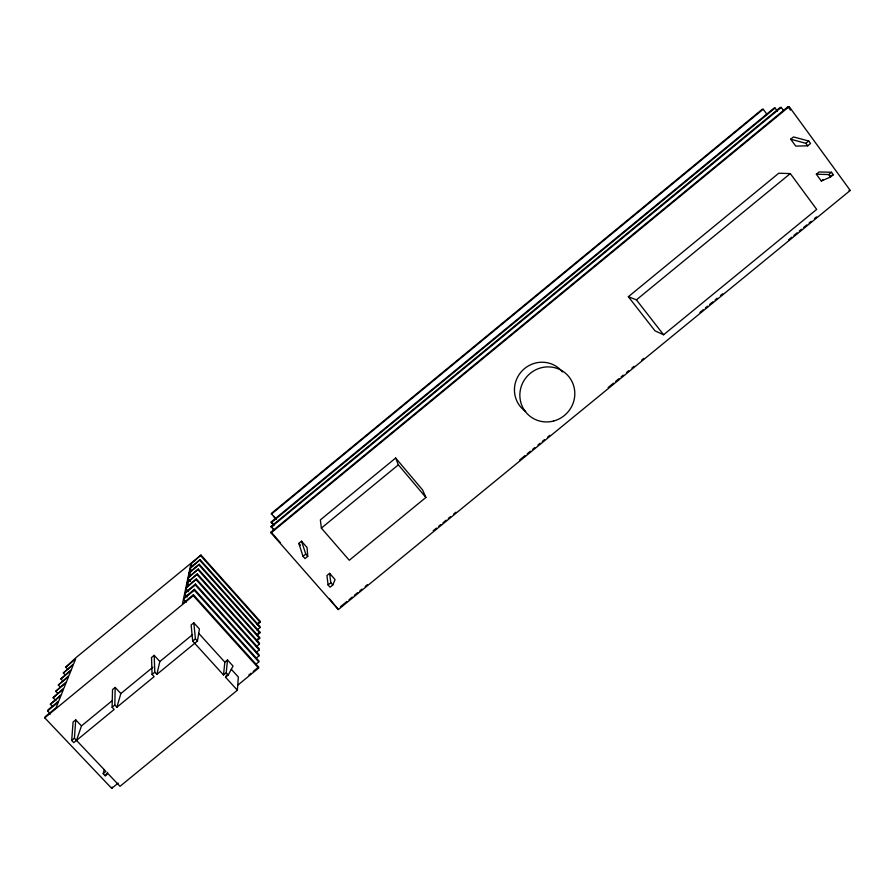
<?xml version="1.0" encoding="UTF-8"?>
<svg xmlns="http://www.w3.org/2000/svg" width="895" height="895" viewBox="0 0 895 895"><rect width="100%" height="100%" fill="white"/><g stroke="black" fill="none" stroke-linecap="round" stroke-linejoin="round"><path stroke-width="1.34" d="M271.051 532.894L271.062 532.066L788.014 106.729L789.177 106.617L850.25 190.434L338.332 609.562L271.051 532.894L789.177 106.617M273.814 530.254L271.14 526.383L780.116 107.523L781.245 107.411L783.684 110.756M273.848 525.779L271.207 521.953L773.985 108.15L775.07 108.038L777.486 111.338M275.638 519.134L271.33 513.439L762.16 109.335L763.2 109.235L767.149 114.605M154.186 655.364L154.801 672.19L156.86 674.405L159.847 661.528L154.186 655.364L151.523 657.545L152.083 674.427L154.13 676.654L116.887 707.229L114.828 705.025L115.175 687.427L112.524 689.609L112.11 707.263L114.168 709.466L73.782 742.637L71.701 740.445L73.088 722.008L75.739 719.837L81.479 725.912L76.489 740.411M238.059 684.932L258.565 668.129L258.61 667.021L193.421 594.705L182.49 603.7L183.453 599.169L194.271 590.275L194.45 589.324L258.823 660.823L258.789 661.908L255.578 664.537M255.836 658.44L259.002 655.845L259.035 654.782L195.446 584.077L184.784 592.859L185.69 588.541L196.43 578.953L259.248 648.886L259.214 649.915L256.082 652.489M256.317 646.671L259.416 644.131L259.449 643.125L197.381 573.941L186.965 582.522L188.823 584.58M256.552 640.988L259.617 638.482L259.651 637.486L198.31 569.063L188.017 577.532L188.867 573.516L199.216 564.286L259.841 631.993L259.807 632.955L257.794 634.611M257.01 630.013L259.998 627.563L260.031 626.623L200.111 559.621L190.053 567.911L190.859 564.074L200.972 555.068L260.221 621.365L260.188 622.282L257.223 624.71M71.701 740.445L74.419 738.218L75.739 719.837M104.256 769.812L103.182 773.627L105.23 775.786L107.926 773.582L120.008 786.325L237.365 690.224L238.338 677.034L231.268 669.247M156.86 674.405L197.448 641.066L199.428 629.006L193.801 622.797L191.138 624.99L192.682 641.077L223.515 674.987L226.234 672.76L227.487 659.973L233.036 666.093L228.247 674.975L225.529 677.202L237.365 690.224M223.515 674.987L224.835 662.143L227.487 659.973M118.218 783.08L111.73 788.383L44.75 717.846L193.242 595.678L193.421 594.705M194.45 589.324L183.654 598.207L184.583 593.788L195.278 584.994L195.446 584.077M196.43 578.953L185.891 587.623L186.775 583.417L197.381 573.941M186.965 582.522L187.838 578.405L198.31 569.063M190.915 574.747L189.046 572.666L189.874 568.739L200.111 559.621M111.73 788.383L112.088 787.018M116.887 707.229L120.87 693.547L152.911 667.211M44.75 717.846L45.265 716.615L56.105 707.699L58.332 702.127L47.603 710.966L50.478 713.997M47.603 710.966L48.095 709.757L58.813 700.953L60.983 695.516L50.388 704.242L52.302 706.278M50.388 704.242L61.453 694.363L63.579 689.06L53.107 697.686L55.949 700.696M53.107 697.686L64.026 687.942L66.107 682.762L55.758 691.287L57.66 693.301M55.758 691.287L66.543 681.666L68.579 676.609L58.343 685.033L60.245 687.058M58.343 685.033L69.004 675.535L70.985 670.601L60.871 678.925L62.784 680.961M60.871 678.925L71.41 669.549L73.345 664.728L63.344 672.962L65.234 674.975M63.344 672.962L73.759 663.698L75.65 658.988L65.76 667.133L67.662 669.158M65.76 667.133L76.288 657.389L200.972 555.068M332.795 584.972L335.088 579.613L329.617 573.348L326.943 575.541L328.085 584.961L330.054 587.209L332.795 584.972L330.814 582.712L329.617 573.348M225.529 677.202L226.748 674.964M105.23 775.786L107.601 772.363M189.046 572.666L199.216 564.286M271.319 514.189L763.2 109.235M271.196 522.747L775.07 108.038M271.129 527.189L781.245 107.411M395.657 458.016L320.365 519.894L321.361 528.106L349.274 560.27L425.897 497.452L422.585 489.934L395.657 458.016L398.364 464.841L425.897 497.452M298.84 543.388L301.525 541.184L307.063 547.516L307.757 556.343L305.005 558.592L303.002 556.321L298.84 543.388L300.418 545.2M790.71 139.206L793.473 136.935L808.722 141.007L810.534 143.502L807.704 145.829L795.756 146.098L790.71 139.206L805.88 143.334L807.704 145.829M321.361 528.106L398.364 464.841M81.479 725.912L111.92 700.897M159.847 661.528L192.548 634.656M112.11 707.263L114.828 705.025M152.083 674.427L154.801 672.19M192.682 641.077L195.412 638.829L193.801 622.797M303.002 556.321L305.754 554.061L301.525 541.184M805.88 143.334L808.722 141.007M628.357 296.715L778.762 173.227L790.296 173.574L816.687 209.396L663.598 334.775L654.995 330.848L628.357 296.715L636.401 299.87L663.598 334.775M636.401 299.87L790.296 173.574M257.268 623.781L260.221 621.365M816.341 174.212L819.093 171.952L831.522 172.265L833.312 174.726L830.493 177.031L821.33 181.025L816.341 174.212L828.703 174.57L831.522 172.265M257.827 633.638L259.841 631.993M256.596 639.992L259.651 637.486M328.085 584.961L330.814 582.712M821.33 181.025L823.165 179.515M103.182 773.627L105.878 771.412L74.419 738.218M248.877 674.987L251.036 673.219M253.207 671.451L258.61 667.021M340.357 606.81L346.835 601.507M348.994 599.74L352.227 597.088M354.386 595.32L357.631 592.669M359.79 590.89L361.949 589.123M365.194 586.471L367.353 584.703M433.225 530.769L436.458 528.117M438.617 526.35L440.776 524.582M442.947 522.814L446.18 520.163M448.339 518.395L450.498 516.628M453.743 513.976L455.902 512.197M519.615 460.03L525.007 455.611M527.166 453.843L530.411 451.192M532.57 449.424L534.729 447.657M537.973 445.005L540.132 443.238M542.292 441.47L544.451 439.702M547.684 437.051L549.854 435.283M608.164 387.535L613.556 383.116M615.726 381.337L618.96 378.686M621.119 376.918L623.278 375.15M626.522 372.499L628.682 370.731M631.915 368.08L634.074 366.312M641.637 360.126L643.796 358.358M699.946 312.377L703.19 309.726M705.349 307.958L707.509 306.191M709.668 304.423L712.912 301.76M715.071 299.993L717.231 298.225M720.464 295.574L722.634 293.806M788.506 239.871L791.739 237.22M793.899 235.452L797.143 232.801M799.302 231.033L801.461 229.265M803.62 227.498L806.854 224.846M809.024 223.068L811.183 221.3M814.416 218.648L816.576 216.881M829.855 176.237L833.312 174.726M848.975 190.355L850.25 190.434M115.175 687.427L120.87 693.547M195.412 638.829L197.448 641.066M226.234 672.76L228.247 674.975M198.634 633.257L224.835 662.143M193.242 595.678L258.565 668.129M185.69 588.541L188.476 591.629M184.583 593.788L187.357 596.864M183.453 599.169L186.261 602.279M196.251 579.848L259.214 649.915M188.867 573.516L190.713 575.574M195.278 584.994L259.002 655.845M187.838 578.405L190.635 581.515M194.271 590.275L258.789 661.908M186.775 583.417L188.632 585.475M199.059 565.125L259.807 632.955M198.142 569.914L259.617 638.482M190.859 564.074L192.716 566.143M197.213 574.825L259.416 644.131M189.874 568.739L191.72 570.797M200.827 555.862L260.188 622.282M199.954 560.438L259.998 627.563M305.754 554.061L307.757 556.343M271.207 521.953L273.859 524.985M271.14 526.383L273.825 529.437M271.062 532.066L280.124 542.404M329.338 598.486L338.332 609.562M273.915 516.393L276.499 519.357M828.703 174.57L830.493 177.031M788.014 106.729L790.486 110.119M525.712 411.51A27.275 26.537 -46.9 0 1 521.863 371.112A27.275 26.537 -46.9 0 1 562.452 371.94M553.647 421.008A27.902 27.107 -46.6 0 0 567.34 374.971A27.902 27.107 -46.6 0 0 521.013 387.244A27.902 27.107 -46.6 0 0 553.647 421.008"/></g></svg>
